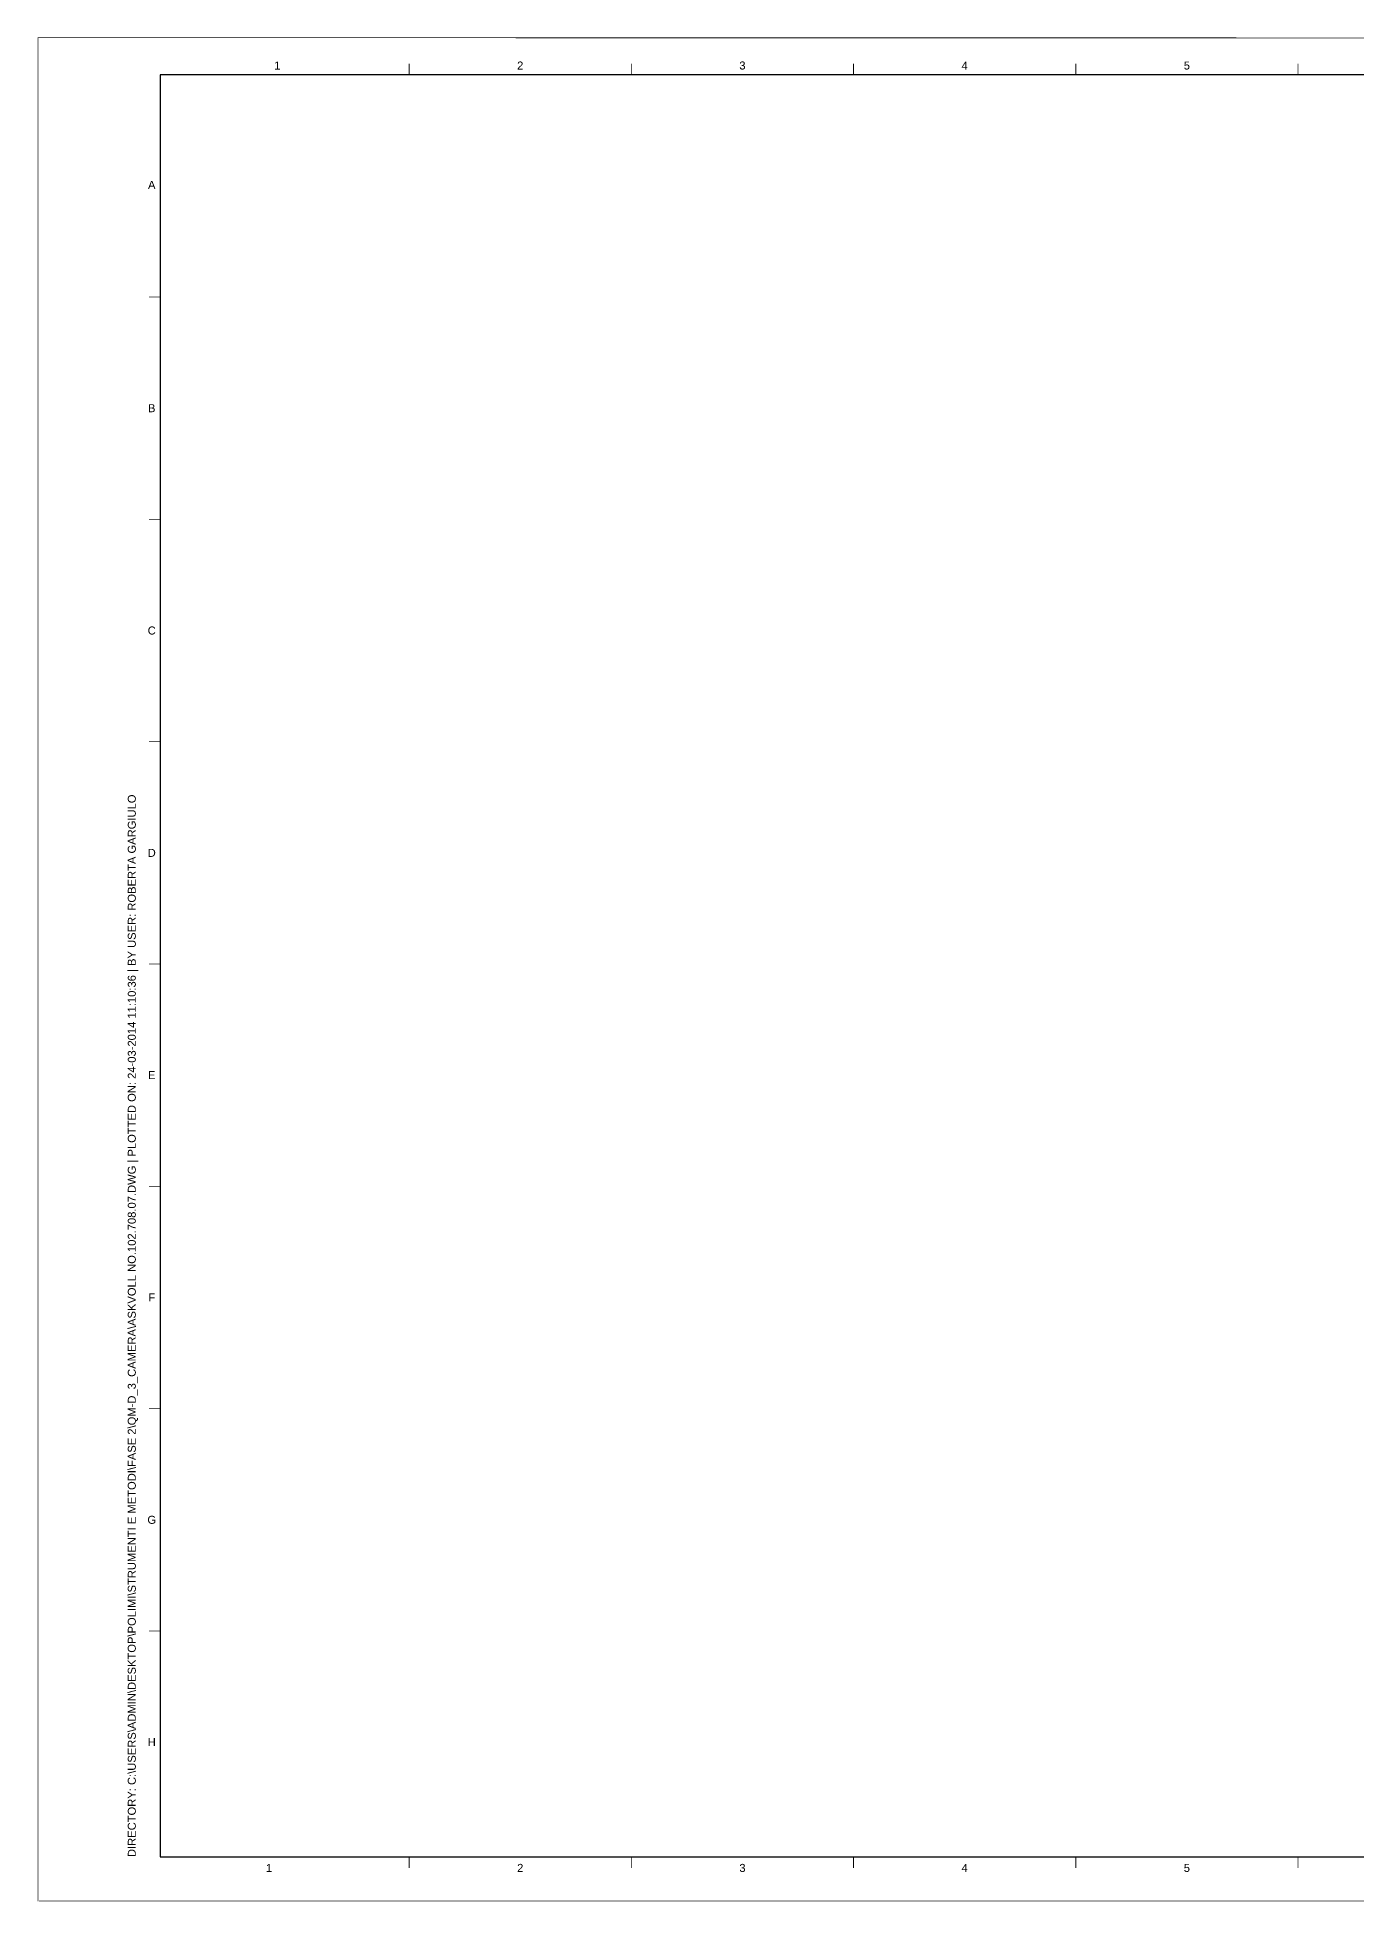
# Paper-space layout 'Layout2-A000' of a CAD drawing. Header units: millimetres. Extents: x 0 to 594, y -1 to 419.
# Drawn here: x -0.1 to 296.8, y -0.7 to 418.6 of the extents above; entities that cross this region are included whole.
import ezdxf
from ezdxf.enums import TextEntityAlignment as Align

# ---------------------------------------------------------------- set-up
doc = ezdxf.new("R2010")
doc.units = ezdxf.units.MM
doc.layers.add('G-ANNO-NPLT', color=210, linetype='Continuous', plot=False)
doc.layers.add('G-ANNO-TEXT', color=3, linetype='Continuous')
doc.layers.add('G-ANNO-TTLB', color=3, linetype='Continuous')
doc.styles.add('ARIAL', font='arial.ttf')

psp = doc.layouts.new('Layout2-A000')

# ---------------------------------------------------------------- linework, layer by layer
at = {"layer": 'G-ANNO-NPLT', "const_width": 0.18}
for points in [[(593.28, 418.37), (-0.02, 418.48)], [(0.05, -0.65), (0.07, 418.43)], [(593.51, -0.59), (0.31, -0.59)]]:
    psp.add_lwpolyline(points, dxfattribs=at)
at = {"layer": 'G-ANNO-TTLB'}
for p, q in [((27.55, 410.15), (27.55, 9.35)), ((583.55, 410.15), (27.55, 410.15)), ((27.55, 9.35), (583.55, 9.35))]:
    psp.add_line(p, q, dxfattribs=at)
at = {"layer": 'G-ANNO-TTLB', "const_width": 0.18, "flags": 128}
for points in [[(83.55, 412.65), (83.55, 410.15)], [(133.55, 412.65), (133.55, 410.15)], [(183.55, 412.65), (183.55, 410.15)], [(233.55, 412.65), (233.55, 410.15)], [(283.55, 412.65), (283.55, 410.15)], [(27.55, 360.15), (25.05, 360.15)], [(27.55, 360.15), (25.05, 360.15)], [(27.55, 310.15), (25.05, 310.15)], [(27.55, 260.15), (25.05, 260.15)], [(27.55, 210.15), (25.05, 210.15)], [(27.55, 160.15), (25.05, 160.15)], [(27.55, 110.15), (25.05, 110.15)], [(27.55, 60.15), (25.05, 60.15)], [(83.55, 9.35), (83.55, 6.85)], [(133.55, 9.35), (133.55, 6.85)], [(183.55, 9.35), (183.55, 6.85)], [(233.55, 9.35), (233.55, 6.85)], [(283.55, 9.35), (283.55, 6.85)]]:
    psp.add_lwpolyline(points, dxfattribs=at)

# ---------------------------------------------------------------- texts
at = {"layer": 'G-ANNO-TEXT', "style": 'ARIAL'}
for s, p in [('1', (53.9, 412.22)), ('2', (108.55, 412.22)), ('3', (158.55, 412.22)), ('4', (208.55, 412.22)), ('5', (258.55, 412.22)), ('A', (25.64, 385.37)), ('B', (25.64, 335.15)), ('C', (25.64, 285.15)), ('D', (25.64, 235.15)), ('E', (25.64, 185.15)), ('F', (25.64, 135.15)), ('G', (25.64, 85.15)), ('H', (25.64, 35.15)), ('1', (52.04, 6.86)), ('2', (108.55, 6.86)), ('3', (158.55, 6.86)), ('4', (208.55, 6.86)), ('5', (258.55, 6.86))]:
    psp.add_text(s, height=1.8, dxfattribs=at).set_placement(p, align=Align.MIDDLE_CENTER)
at = {"layer": 'G-ANNO-TEXT', "insert": (20.25, 9.3), "char_height": 1.8, "attachment_point": 1, "rotation": 90, "style": 'ARIAL'}
psp.add_mtext_dynamic_manual_height_columns('DIRECTORY: C:\\\\USERS\\\\ADMIN\\\\DESKTOP\\\\POLIMI\\\\STRUMENTI E METODI\\\\FASE 2\\\\QM-D_3_CAMERA\\\\ASKVOLL NO.102.708.07.DWG | PLOTTED ON: 24-03-2014 11:10:36 | BY USER: ROBERTA GARGIULO', width=412.209, gutter_width=9, heights=[0], dxfattribs=at)

doc.saveas('drawing.dxf')
